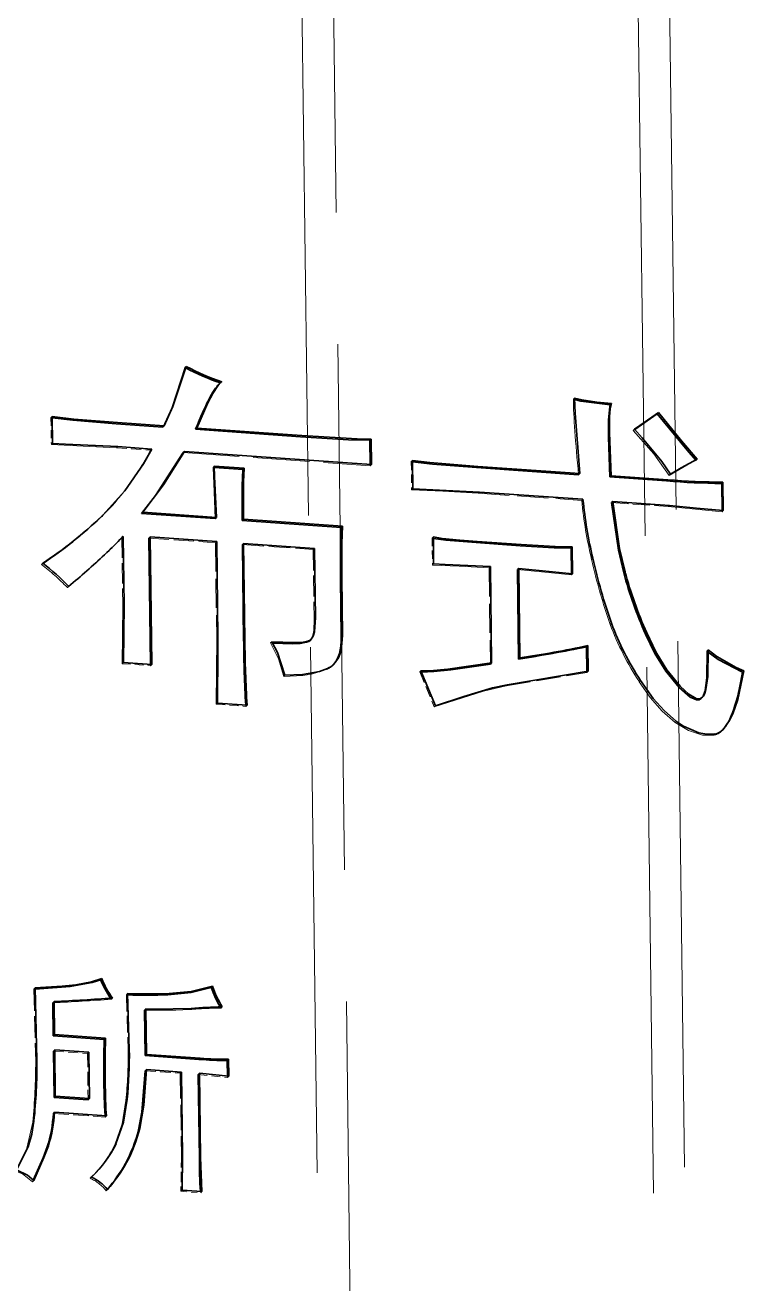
# Model space of a CAD drawing. Header units: millimetres. Extents: x -631 to 3210, y -446 to 2288.
# Drawn here: x -185.3 to -168.91, y -138.71 to -109.99 of the extents above; entities that cross this region are included whole.
import ezdxf

# ---------------------------------------------------------------- set-up
doc = ezdxf.new("R2010")
doc.units = ezdxf.units.MM
doc.linetypes.add('DASHED', pattern=[15, 12, -3])
doc.layers.get('0').update_dxf_attribs({"lineweight": 18})

msp = doc.modelspace()

# ---------------------------------------------------------------- linework, layer by layer
at = {"color": 7, "linetype": 'DASHED', "lineweight": 13}
for p, q in [((-177.624, -159.262), (-179.053, -48.506)), ((-171.381, -49.048), (-170.018, -154.667)), ((-179.761, -49.184), (-177.865, -196.09)), ((-170.194, -196.632), (-172.09, -49.726))]:
    msp.add_line(p, q, dxfattribs=at)
at = {"color": 7, "linetype": 'DASHED', "lineweight": 13, "ltscale": 0.000979933}
for p, q in [((-181.654, -117.804), (-181.626, -117.777)), ((-180.842, -118.152), (-180.814, -118.125)), ((-172.796, -118.526), (-172.768, -118.499)), ((-184.707, -118.946), (-184.679, -118.919)), ((-177.427, -120.042), (-177.398, -120.015)), ((-169.972, -119.893), (-170.001, -119.92)), ((-170.61, -120.265), (-170.581, -120.238)), ((-176.483, -120.594), (-176.455, -120.567)), ((-170.633, -120.975), (-170.605, -120.947)), ((-169.404, -121.094), (-169.376, -121.067)), ((-176.017, -121.694), (-175.988, -121.667)), ((-180.956, -121.798), (-180.928, -121.771)), ((-184.922, -122.294), (-184.894, -122.267)), ((-172.841, -122.533), (-172.813, -122.505)), ((-184.334, -122.821), (-184.306, -122.794)), ((-183.069, -123.233), (-183.041, -123.206)), ((-178.706, -123.541), (-178.677, -123.514)), ((-171.955, -123.662), (-171.926, -123.635)), ((-180.928, -123.999), (-180.9, -123.972)), ((-179.7, -124.086), (-179.671, -124.058)), ((-176.3, -124.746), (-176.272, -124.719)), ((-172.489, -124.756), (-172.461, -124.729)), ((-174.33, -125.064), (-174.302, -125.037)), ((-169.8, -125.173), (-169.772, -125.146)), ((-180.941, -125.485), (-180.913, -125.458)), ((-180.262, -125.533), (-180.234, -125.506)), ((-175.967, -125.545), (-175.939, -125.518)), ((-169.597, -126.189), (-169.568, -126.162)), ((-183.33, -132.215), (-183.302, -132.188)), ((-181.512, -132.422), (-181.54, -132.449)), ((-180.83, -132.413), (-180.802, -132.386)), ((-183.846, -133.421), (-183.874, -133.449)), ((-185.056, -133.624), (-185.028, -133.597)), ((-181.758, -133.9), (-181.73, -133.873)), ((-180.681, -133.997), (-180.652, -133.97)), ((-182.999, -134.523), (-182.971, -134.496)), ((-183.468, -134.9), (-183.44, -134.873)), ((-183.253, -135.536), (-183.225, -135.509)), ((-181.734, -135.82), (-181.705, -135.793)), ((-185.128, -136.378), (-185.1, -136.351)), ((-183.816, -136.298), (-183.788, -136.271)), ((-181.293, -136.627), (-181.264, -136.6))]:
    msp.add_line(p, q, dxfattribs=at)
at = {"color": 7, "linetype": 'DASHED', "lineweight": 13, "ltscale": 0.0005125}
msp.add_line((-181.636, -117.813), (-181.654, -117.804), dxfattribs=at)
at = {"color": 7, "linetype": 'DASHED', "lineweight": 13, "ltscale": 0.001139}
msp.add_line((-180.877, -118.181), (-180.842, -118.152), dxfattribs=at)
at = {"color": 7, "lineweight": 35, "ltscale": 0.000761993}
msp.add_line((-180.877, -118.181), (-180.855, -118.16), dxfattribs=at)
at = {"color": 7, "linetype": 'DASHED', "lineweight": 13, "ltscale": 0.000754225}
msp.add_line((-172.767, -118.535), (-172.796, -118.526), dxfattribs=at)
at = {"color": 7, "lineweight": 35, "ltscale": 0.000981036}
for p, q in [((-171.955, -118.65), (-171.926, -118.623)), ((-170.886, -118.855), (-170.858, -118.828)), ((-181.41, -119.211), (-181.381, -119.184)), ((-181.694, -119.741), (-181.665, -119.714)), ((-172.648, -120.221), (-172.677, -120.248)), ((-182.644, -121.129), (-182.616, -121.102)), ((-181.349, -133.929), (-181.321, -133.901))]:
    msp.add_line(p, q, dxfattribs=at)
at = {"color": 7, "lineweight": 35, "ltscale": 0.015636}
msp.add_line((-170.886, -118.855), (-171.397, -119.216), dxfattribs=at)
at = {"color": 7, "linetype": 'DASHED', "lineweight": 13, "ltscale": 0.000722689}
msp.add_line((-184.679, -118.95), (-184.707, -118.946), dxfattribs=at)
at = {"color": 7, "linetype": 'DASHED', "lineweight": 13, "ltscale": 0.015375}
for p, q in [((-184.707, -118.946), (-184.699, -119.561)), ((-176.017, -121.694), (-176.009, -122.309))]:
    msp.add_line(p, q, dxfattribs=at)
at = {"color": 7, "lineweight": 35, "ltscale": 0.015375}
for p, q in [((-184.671, -119.534), (-184.679, -118.919)), ((-175.981, -122.282), (-175.988, -121.667)), ((-172.821, -121.89), (-172.813, -122.505))]:
    msp.add_line(p, q, dxfattribs=at)
at = {"color": 7, "lineweight": 35, "ltscale": 0.026734}
for p, q in [((-182.153, -119.159), (-183.22, -119.084)), ((-183.192, -119.057), (-182.125, -119.132))]:
    msp.add_line(p, q, dxfattribs=at)
at = {"color": 7, "lineweight": 35, "ltscale": 0.000979933}
for p, q in [((-182.125, -119.132), (-182.153, -119.159)), ((-177.434, -119.46), (-177.406, -119.433)), ((-180.332, -120.128), (-180.304, -120.101)), ((-171.966, -120.298), (-171.937, -120.271)), ((-169.412, -120.446), (-169.384, -120.419)), ((-180.349, -121.291), (-180.321, -121.264)), ((-183.089, -121.68), (-183.061, -121.653)), ((-182.476, -121.691), (-182.447, -121.664)), ((-180.342, -121.841), (-180.314, -121.814)), ((-172.849, -121.918), (-172.821, -121.89)), ((-174.07, -122.413), (-174.041, -122.386)), ((-172.497, -124.174), (-172.469, -124.146)), ((-174.044, -124.452), (-174.015, -124.425)), ((-168.937, -124.748), (-168.909, -124.721)), ((-183.573, -131.767), (-183.545, -131.74)), ((-181.052, -131.945), (-181.023, -131.918)), ((-184.636, -132.266), (-184.664, -132.293)), ((-182.574, -132.462), (-182.545, -132.435)), ((-184.654, -133.049), (-184.626, -133.021)), ((-182.56, -133.498), (-182.532, -133.471)), ((-182.556, -133.843), (-182.527, -133.816)), ((-184.636, -134.451), (-184.608, -134.424)), ((-184.653, -134.816), (-184.625, -134.789))]:
    msp.add_line(p, q, dxfattribs=at)
at = {"color": 7, "lineweight": 35, "ltscale": 0.059949}
msp.add_line((-179.018, -119.38), (-181.41, -119.211), dxfattribs=at)
at = {"color": 7, "lineweight": 35, "ltscale": 0.059948}
msp.add_line((-181.381, -119.184), (-178.989, -119.353), dxfattribs=at)
at = {"color": 7, "lineweight": 35, "ltscale": 0.014566}
for p, q in [((-177.406, -119.433), (-177.398, -120.015)), ((-172.469, -124.146), (-172.461, -124.729))]:
    msp.add_line(p, q, dxfattribs=at)
at = {"color": 7, "linetype": 'DASHED', "lineweight": 13, "ltscale": 0.00098046}
for p, q in [((-171.43, -119.237), (-171.402, -119.21)), ((-184.699, -119.561), (-184.671, -119.534)), ((-182.437, -119.689), (-182.409, -119.662)), ((-174.964, -120.669), (-174.936, -120.642)), ((-172.605, -120.835), (-172.576, -120.808)), ((-178.726, -121.955), (-178.698, -121.928)), ((-176.009, -122.309), (-175.981, -122.282)), ((-174.716, -122.368), (-174.688, -122.341)), ((-169.751, -124.27), (-169.722, -124.243)), ((-183.085, -124.558), (-183.056, -124.531)), ((-178.432, -124.692), (-178.404, -124.665)), ((-170.472, -125.901), (-170.444, -125.874)), ((-182.987, -132.11), (-182.959, -132.083)), ((-183.446, -136.583), (-183.418, -136.556))]:
    msp.add_line(p, q, dxfattribs=at)
at = {"color": 7, "linetype": 'DASHED', "lineweight": 13, "ltscale": 0.000984221}
msp.add_line((-171.397, -119.216), (-171.43, -119.237), dxfattribs=at)
at = {"color": 7, "linetype": 'DASHED', "lineweight": 13, "ltscale": 0.000981036}
for p, q in [((-183.213, -119.634), (-183.184, -119.607)), ((-181.011, -120.08), (-180.983, -120.053)), ((-172.38, -122.181), (-172.352, -122.154)), ((-182.438, -124.604), (-182.41, -124.577)), ((-179.399, -124.85), (-179.371, -124.823)), ((-185.099, -131.982), (-185.07, -131.955)), ((-185.123, -135.02), (-185.095, -134.993)), ((-181.745, -136.595), (-181.717, -136.568))]:
    msp.add_line(p, q, dxfattribs=at)
at = {"color": 7, "linetype": 'DASHED', "lineweight": 13, "ltscale": 0.019444}
msp.add_line((-183.213, -119.634), (-182.437, -119.689), dxfattribs=at)
at = {"color": 7, "lineweight": 35, "ltscale": 0.019442}
for p, q in [((-182.409, -119.662), (-183.184, -119.607)), ((-183.846, -133.421), (-184.622, -133.367)), ((-183.861, -134.506), (-184.636, -134.451))]:
    msp.add_line(p, q, dxfattribs=at)
at = {"color": 7, "lineweight": 35, "ltscale": 0.106934}
msp.add_line((-177.398, -120.015), (-181.665, -119.714), dxfattribs=at)
at = {"color": 7, "lineweight": 35, "ltscale": 0.013837}
msp.add_line((-177.427, -120.013), (-177.434, -119.46), dxfattribs=at)
at = {"color": 7, "linetype": 'DASHED', "lineweight": 13, "ltscale": 0.106935}
msp.add_line((-181.694, -119.741), (-177.427, -120.042), dxfattribs=at)
at = {"color": 7, "linetype": 'DASHED', "lineweight": 13, "ltscale": 0.000728665}
for p, q in [((-177.427, -120.042), (-177.427, -120.013)), ((-182.438, -124.604), (-182.439, -124.575))]:
    msp.add_line(p, q, dxfattribs=at)
at = {"color": 7, "linetype": 'DASHED', "lineweight": 13, "ltscale": 0.000981563}
for p, q in [((-176.491, -119.947), (-176.463, -119.92)), ((-171.292, -124.97), (-171.263, -124.943))]:
    msp.add_line(p, q, dxfattribs=at)
at = {"color": 7, "linetype": 'DASHED', "lineweight": 13, "ltscale": 0.000725186}
msp.add_line((-176.463, -119.951), (-176.491, -119.947), dxfattribs=at)
at = {"color": 7, "linetype": 'DASHED', "lineweight": 13, "ltscale": 0.016183}
msp.add_line((-176.491, -119.947), (-176.483, -120.594), dxfattribs=at)
at = {"color": 7, "lineweight": 35, "ltscale": 0.016184}
for p, q in [((-176.455, -120.567), (-176.463, -119.92)), ((-169.384, -120.419), (-169.376, -121.067))]:
    msp.add_line(p, q, dxfattribs=at)
at = {"color": 7, "linetype": 'DASHED', "lineweight": 13, "ltscale": 0.000342723}
msp.add_line((-170.001, -119.92), (-170.01, -119.91), dxfattribs=at)
at = {"color": 7, "linetype": 'DASHED', "lineweight": 13, "ltscale": 0.000729637}
msp.add_line((-180.982, -120.082), (-181.011, -120.08), dxfattribs=at)
at = {"color": 7, "lineweight": 35, "ltscale": 0.017012}
msp.add_line((-180.983, -120.053), (-180.304, -120.101), dxfattribs=at)
at = {"color": 7, "lineweight": 35, "ltscale": 0.016283}
msp.add_line((-180.332, -120.128), (-180.982, -120.082), dxfattribs=at)
at = {"color": 7, "lineweight": 35, "ltscale": 0.058327}
msp.add_line((-172.677, -120.248), (-175.004, -120.084), dxfattribs=at)
at = {"color": 7, "lineweight": 35, "ltscale": 0.058328}
msp.add_line((-174.976, -120.057), (-172.648, -120.221), dxfattribs=at)
at = {"color": 7, "lineweight": 35, "ltscale": 0.032405}
for p, q in [((-170.673, -120.39), (-171.966, -120.298)), ((-171.937, -120.271), (-170.644, -120.363))]:
    msp.add_line(p, q, dxfattribs=at)
at = {"color": 7, "lineweight": 35, "ltscale": 0.015436}
msp.add_line((-169.404, -121.064), (-169.412, -120.446), dxfattribs=at)
at = {"color": 7, "linetype": 'DASHED', "lineweight": 13, "ltscale": 0.059139}
msp.add_line((-174.964, -120.669), (-172.605, -120.835), dxfattribs=at)
at = {"color": 7, "lineweight": 35, "ltscale": 0.059139}
msp.add_line((-172.576, -120.808), (-174.936, -120.642), dxfattribs=at)
at = {"color": 7, "lineweight": 35, "ltscale": 0.000981563}
for p, q in [((-171.926, -120.883), (-171.897, -120.856)), ((-174.688, -124.569), (-174.66, -124.542)), ((-183.832, -134.479), (-183.861, -134.506))]:
    msp.add_line(p, q, dxfattribs=at)
at = {"color": 7, "lineweight": 35, "ltscale": 0.032403}
msp.add_line((-170.605, -120.947), (-171.897, -120.856), dxfattribs=at)
at = {"color": 7, "lineweight": 35, "ltscale": 0.042127}
msp.add_line((-180.964, -121.248), (-182.644, -121.129), dxfattribs=at)
at = {"color": 7, "lineweight": 35, "ltscale": 0.042126}
msp.add_line((-182.616, -121.102), (-180.935, -121.221), dxfattribs=at)
at = {"color": 7, "linetype": 'DASHED', "lineweight": 13, "ltscale": 0.032405}
msp.add_line((-171.926, -120.883), (-170.633, -120.975), dxfattribs=at)
at = {"color": 7, "linetype": 'DASHED', "lineweight": 13, "ltscale": 0.000747737}
msp.add_line((-169.404, -121.094), (-169.404, -121.064), dxfattribs=at)
at = {"color": 7, "lineweight": 13, "ltscale": 0.000979933}
for p, q in [((-183.58, -121.225), (-183.551, -121.198)), ((-178.828, -124.05), (-178.8, -124.023)), ((-178.087, -123.941), (-178.059, -123.914)), ((-182.04, -132.111), (-182.012, -132.084)), ((-182.711, -135.191), (-182.682, -135.163)), ((-183.01, -135.963), (-182.982, -135.936))]:
    msp.add_line(p, q, dxfattribs=at)
at = {"color": 7, "lineweight": 35, "ltscale": 0.000874804}
msp.add_line((-183.554, -121.201), (-183.58, -121.225), dxfattribs=at)
at = {"color": 7, "lineweight": 35, "ltscale": 0.001014}
msp.add_line((-183.554, -121.201), (-183.525, -121.173), dxfattribs=at)
at = {"color": 7, "lineweight": 35, "ltscale": 0.000910426}
msp.add_line((-183.551, -121.198), (-183.525, -121.173), dxfattribs=at)
at = {"color": 7, "lineweight": 35, "ltscale": 0.00098046}
for p, q in [((-180.964, -121.248), (-180.935, -121.221)), ((-178.087, -121.451), (-178.058, -121.424)), ((-178.8, -124.029), (-178.772, -124.002)), ((-183.491, -133.131), (-183.462, -133.104)), ((-184.622, -133.367), (-184.65, -133.394)), ((-180.686, -133.609), (-180.657, -133.582))]:
    msp.add_line(p, q, dxfattribs=at)
at = {"color": 7, "lineweight": 35, "ltscale": 0.056708}
for p, q in [((-178.087, -121.451), (-180.349, -121.291)), ((-180.321, -121.264), (-178.058, -121.424))]:
    msp.add_line(p, q, dxfattribs=at)
at = {"color": 7, "linetype": 'DASHED', "lineweight": 13, "ltscale": 0.038841}
msp.add_line((-183.089, -121.68), (-183.069, -123.233), dxfattribs=at)
at = {"color": 7, "lineweight": 35, "ltscale": 0.038841}
msp.add_line((-183.041, -123.206), (-183.061, -121.653), dxfattribs=at)
at = {"color": 7, "linetype": 'DASHED', "lineweight": 13, "ltscale": 0.038075}
msp.add_line((-182.476, -121.691), (-180.956, -121.798), dxfattribs=at)
at = {"color": 7, "lineweight": 35, "ltscale": 0.072099}
msp.add_line((-182.439, -124.575), (-182.476, -121.691), dxfattribs=at)
at = {"color": 7, "lineweight": 35, "ltscale": 0.038075}
msp.add_line((-180.928, -121.771), (-182.447, -121.664), dxfattribs=at)
at = {"color": 7, "lineweight": 35, "ltscale": 0.072828}
msp.add_line((-182.447, -121.664), (-182.41, -124.577), dxfattribs=at)
at = {"color": 7, "linetype": 'DASHED', "lineweight": 13, "ltscale": 0.000728981}
msp.add_line((-175.988, -121.7), (-176.017, -121.694), dxfattribs=at)
at = {"color": 7, "linetype": 'DASHED', "lineweight": 13, "ltscale": 0.055025}
for p, q in [((-180.956, -121.798), (-180.928, -123.999)), ((-174.716, -122.368), (-174.688, -124.569))]:
    msp.add_line(p, q, dxfattribs=at)
at = {"color": 7, "lineweight": 35, "ltscale": 0.055025}
for p, q in [((-180.9, -123.972), (-180.928, -121.771)), ((-180.314, -121.814), (-180.286, -124.015)), ((-174.66, -124.542), (-174.688, -122.341))]:
    msp.add_line(p, q, dxfattribs=at)
at = {"color": 7, "linetype": 'DASHED', "lineweight": 13, "ltscale": 0.040506}
msp.add_line((-180.342, -121.841), (-178.726, -121.955), dxfattribs=at)
at = {"color": 7, "lineweight": 35, "ltscale": 0.055026}
msp.add_line((-180.314, -124.042), (-180.342, -121.841), dxfattribs=at)
at = {"color": 7, "lineweight": 35, "ltscale": 0.040506}
msp.add_line((-178.698, -121.928), (-180.314, -121.814), dxfattribs=at)
at = {"color": 7, "linetype": 'DASHED', "lineweight": 13, "ltscale": 0.03965}
msp.add_line((-178.726, -121.955), (-178.706, -123.541), dxfattribs=at)
at = {"color": 7, "lineweight": 35, "ltscale": 0.039651}
msp.add_line((-178.677, -123.514), (-178.698, -121.928), dxfattribs=at)
at = {"color": 7, "lineweight": 35, "ltscale": 0.025113}
for p, q in [((-174.012, -121.868), (-175.014, -121.797)), ((-174.986, -121.77), (-173.984, -121.841))]:
    msp.add_line(p, q, dxfattribs=at)
at = {"color": 7, "lineweight": 35, "ltscale": 0.014628}
msp.add_line((-172.841, -122.503), (-172.849, -121.918), dxfattribs=at)
at = {"color": 7, "linetype": 'DASHED', "lineweight": 13, "ltscale": 0.001023}
msp.add_line((-184.888, -122.272), (-184.922, -122.294), dxfattribs=at)
at = {"color": 7, "linetype": 'DASHED', "lineweight": 13, "ltscale": 0.001414}
msp.add_line((-183.446, -122.037), (-183.487, -122.076), dxfattribs=at)
at = {"color": 7, "lineweight": 35, "ltscale": 0.033178}
for p, q in [((-178.076, -122.587), (-178.059, -123.914)), ((-178.087, -123.941), (-178.104, -122.614))]:
    msp.add_line(p, q, dxfattribs=at)
at = {"color": 7, "lineweight": 35, "ltscale": 0.050979}
for p, q in [((-174.044, -124.452), (-174.07, -122.413)), ((-174.041, -122.386), (-174.015, -124.425))]:
    msp.add_line(p, q, dxfattribs=at)
at = {"color": 7, "linetype": 'DASHED', "lineweight": 13, "ltscale": 0.000746994}
msp.add_line((-172.841, -122.533), (-172.841, -122.503), dxfattribs=at)
at = {"color": 7, "lineweight": 13, "ltscale": 0.000981563}
msp.add_line((-171.647, -122.488), (-171.618, -122.46), dxfattribs=at)
at = {"color": 7, "lineweight": 35, "ltscale": 0.000876201}
msp.add_line((-178.8, -124.029), (-178.828, -124.05), dxfattribs=at)
at = {"color": 7, "lineweight": 13, "ltscale": 0.000981036}
msp.add_line((-171.15, -123.883), (-171.122, -123.856), dxfattribs=at)
at = {"color": 7, "linetype": 'DASHED', "lineweight": 13, "ltscale": 0.00119}
msp.add_line((-179.652, -124.089), (-179.7, -124.086), dxfattribs=at)
at = {"color": 7, "lineweight": 35, "ltscale": 0.01399}
msp.add_line((-172.49, -124.733), (-172.497, -124.174), dxfattribs=at)
at = {"color": 7, "linetype": 'DASHED', "lineweight": 13, "ltscale": 0.000962956}
msp.add_line((-169.722, -124.296), (-169.751, -124.27), dxfattribs=at)
at = {"color": 7, "linetype": 'DASHED', "lineweight": 13, "ltscale": 0.016201}
msp.add_line((-183.085, -124.558), (-182.438, -124.604), dxfattribs=at)
at = {"color": 7, "lineweight": 35, "ltscale": 0.016202}
msp.add_line((-182.41, -124.577), (-183.056, -124.531), dxfattribs=at)
at = {"color": 7, "linetype": 'DASHED', "lineweight": 13, "ltscale": 0.00101}
msp.add_line((-178.283, -124.6), (-178.254, -124.572), dxfattribs=at)
at = {"color": 7, "linetype": 'DASHED', "lineweight": 13, "ltscale": 0.000482296}
msp.add_line((-178.283, -124.6), (-178.269, -124.586), dxfattribs=at)
at = {"color": 7, "linetype": 'DASHED', "lineweight": 13, "ltscale": 0.021657}
msp.add_line((-176.3, -124.746), (-175.967, -125.545), dxfattribs=at)
at = {"color": 7, "linetype": 'DASHED', "lineweight": 13, "ltscale": 0.000997829}
msp.add_line((-176.26, -124.748), (-176.3, -124.746), dxfattribs=at)
at = {"color": 7, "lineweight": 35, "ltscale": 0.021657}
msp.add_line((-175.939, -125.518), (-176.272, -124.719), dxfattribs=at)
at = {"color": 7, "linetype": 'DASHED', "lineweight": 13, "ltscale": 0.04666}
msp.add_line((-174.33, -125.064), (-172.489, -124.756), dxfattribs=at)
at = {"color": 7, "lineweight": 35, "ltscale": 0.04666}
msp.add_line((-172.461, -124.729), (-174.302, -125.037), dxfattribs=at)
at = {"color": 7, "linetype": 'DASHED', "lineweight": 13, "ltscale": 0.000575307}
msp.add_line((-172.489, -124.756), (-172.49, -124.733), dxfattribs=at)
at = {"color": 7, "lineweight": 35, "ltscale": 0.017013}
msp.add_line((-180.234, -125.506), (-180.913, -125.458), dxfattribs=at)
at = {"color": 7, "lineweight": 35, "ltscale": 0.001007}
msp.add_line((-169.88, -125.351), (-169.85, -125.323), dxfattribs=at)
at = {"color": 7, "linetype": 'DASHED', "lineweight": 13, "ltscale": 0.017013}
msp.add_line((-180.941, -125.485), (-180.262, -125.533), dxfattribs=at)
at = {"color": 7, "linetype": 'DASHED', "lineweight": 13, "ltscale": 0.000731974}
msp.add_line((-180.262, -125.533), (-180.264, -125.504), dxfattribs=at)
at = {"color": 7, "linetype": 'DASHED', "lineweight": 13, "ltscale": 0.001003}
msp.add_line((-169.411, -126.09), (-169.382, -126.062), dxfattribs=at)
at = {"color": 7, "linetype": 'DASHED', "lineweight": 13, "ltscale": 0.000481758}
msp.add_line((-169.411, -126.09), (-169.398, -126.077), dxfattribs=at)
at = {"color": 7, "linetype": 'DASHED', "lineweight": 13, "ltscale": 0.00071778}
msp.add_line((-185.07, -131.981), (-185.099, -131.982), dxfattribs=at)
at = {"color": 7, "linetype": 'DASHED', "lineweight": 13, "ltscale": 0.041048}
msp.add_line((-185.099, -131.982), (-185.056, -133.624), dxfattribs=at)
at = {"color": 7, "lineweight": 35, "ltscale": 0.041048}
msp.add_line((-185.028, -133.597), (-185.07, -131.955), dxfattribs=at)
at = {"color": 7, "lineweight": 35, "ltscale": 0.018881}
for p, q in [((-184.654, -133.049), (-184.664, -132.293)), ((-184.636, -132.266), (-184.626, -133.021))]:
    msp.add_line(p, q, dxfattribs=at)
at = {"color": 7, "linetype": 'DASHED', "lineweight": 13, "ltscale": 0.000730936}
msp.add_line((-183.33, -132.215), (-183.347, -132.191), dxfattribs=at)
at = {"color": 7, "linetype": 'DASHED', "lineweight": 13, "ltscale": 0.031878}
msp.add_line((-182.987, -132.11), (-182.949, -133.384), dxfattribs=at)
at = {"color": 7, "linetype": 'DASHED', "lineweight": 13, "ltscale": 0.000720244}
msp.add_line((-182.958, -132.112), (-182.987, -132.11), dxfattribs=at)
at = {"color": 7, "lineweight": 35, "ltscale": 0.031878}
msp.add_line((-182.921, -133.357), (-182.959, -132.083), dxfattribs=at)
at = {"color": 7, "lineweight": 35, "ltscale": 0.025894}
for p, q in [((-182.56, -133.498), (-182.574, -132.462)), ((-182.545, -132.435), (-182.532, -133.471))]:
    msp.add_line(p, q, dxfattribs=at)
at = {"color": 7, "linetype": 'DASHED', "lineweight": 13, "ltscale": 0.000763443}
msp.add_line((-180.83, -132.413), (-180.847, -132.387), dxfattribs=at)
at = {"color": 7, "lineweight": 35, "ltscale": 0.029163}
for p, q in [((-183.491, -133.131), (-184.654, -133.049)), ((-184.626, -133.021), (-183.462, -133.104))]:
    msp.add_line(p, q, dxfattribs=at)
at = {"color": 7, "lineweight": 35, "ltscale": 0.026433}
for p, q in [((-184.636, -134.451), (-184.65, -133.394)), ((-183.832, -134.479), (-183.846, -133.421))]:
    msp.add_line(p, q, dxfattribs=at)
at = {"color": 7, "linetype": 'DASHED', "lineweight": 13, "ltscale": 0.019442}
msp.add_line((-184.65, -133.394), (-183.874, -133.449), dxfattribs=at)
at = {"color": 7, "lineweight": 35, "ltscale": 0.026434}
msp.add_line((-184.622, -133.367), (-184.608, -134.424), dxfattribs=at)
at = {"color": 7, "linetype": 'DASHED', "lineweight": 13, "ltscale": 0.026434}
msp.add_line((-183.874, -133.449), (-183.861, -134.506), dxfattribs=at)
at = {"color": 7, "lineweight": 35, "ltscale": 0.030785}
for p, q in [((-181.332, -133.585), (-182.56, -133.498)), ((-182.532, -133.471), (-181.304, -133.558))]:
    msp.add_line(p, q, dxfattribs=at)
at = {"color": 7, "lineweight": 35, "ltscale": 0.008958}
msp.add_line((-180.681, -133.967), (-180.686, -133.609), dxfattribs=at)
at = {"color": 7, "lineweight": 35, "ltscale": 0.009711}
msp.add_line((-180.657, -133.582), (-180.652, -133.97), dxfattribs=at)
at = {"color": 7, "linetype": 'DASHED', "lineweight": 13, "ltscale": 0.019982}
msp.add_line((-182.556, -133.843), (-181.758, -133.9), dxfattribs=at)
at = {"color": 7, "lineweight": 35, "ltscale": 0.019982}
msp.add_line((-181.73, -133.873), (-182.527, -133.816), dxfattribs=at)
at = {"color": 7, "linetype": 'DASHED', "lineweight": 13, "ltscale": 0.048013}
msp.add_line((-181.758, -133.9), (-181.734, -135.82), dxfattribs=at)
at = {"color": 7, "lineweight": 35, "ltscale": 0.048013}
for p, q in [((-181.705, -135.793), (-181.73, -133.873)), ((-181.324, -135.849), (-181.349, -133.929)), ((-181.321, -133.901), (-181.296, -135.822))]:
    msp.add_line(p, q, dxfattribs=at)
at = {"color": 7, "linetype": 'DASHED', "lineweight": 13, "ltscale": 0.016796}
msp.add_line((-181.349, -133.929), (-180.681, -133.997), dxfattribs=at)
at = {"color": 7, "lineweight": 35, "ltscale": 0.016795}
msp.add_line((-180.652, -133.97), (-181.321, -133.901), dxfattribs=at)
at = {"color": 7, "linetype": 'DASHED', "lineweight": 13, "ltscale": 0.000751551}
msp.add_line((-180.681, -133.997), (-180.681, -133.967), dxfattribs=at)
at = {"color": 7, "lineweight": 35, "ltscale": 0.019444}
msp.add_line((-184.608, -134.424), (-183.832, -134.479), dxfattribs=at)
at = {"color": 7, "linetype": 'DASHED', "lineweight": 13, "ltscale": 0.029703}
msp.add_line((-184.653, -134.816), (-183.468, -134.9), dxfattribs=at)
at = {"color": 7, "lineweight": 35, "ltscale": 0.029703}
msp.add_line((-183.44, -134.873), (-184.625, -134.789), dxfattribs=at)
at = {"color": 7, "linetype": 'DASHED', "lineweight": 13, "ltscale": 0.00073494}
msp.add_line((-183.468, -134.9), (-183.471, -134.871), dxfattribs=at)
at = {"color": 7, "lineweight": 35, "ltscale": 0.019383}
msp.add_line((-181.717, -136.568), (-181.705, -135.793), dxfattribs=at)
at = {"color": 7, "linetype": 'DASHED', "lineweight": 13, "ltscale": 0.019383}
msp.add_line((-181.734, -135.82), (-181.745, -136.595), dxfattribs=at)
at = {"color": 7, "lineweight": 35, "ltscale": 0.019473}
msp.add_line((-181.296, -135.822), (-181.264, -136.6), dxfattribs=at)
at = {"color": 7, "linetype": 'DASHED', "lineweight": 13, "ltscale": 0.001078}
msp.add_line((-185.128, -136.378), (-185.111, -136.338), dxfattribs=at)
at = {"color": 7, "linetype": 'DASHED', "lineweight": 13, "ltscale": 0.000587148}
msp.add_line((-183.799, -136.282), (-183.816, -136.298), dxfattribs=at)
at = {"color": 7, "linetype": 'DASHED', "lineweight": 13, "ltscale": 0.000394466}
msp.add_line((-183.799, -136.282), (-183.787, -136.271), dxfattribs=at)
at = {"color": 7, "lineweight": 35, "ltscale": 0.000579045}
msp.add_line((-183.788, -136.271), (-183.771, -136.255), dxfattribs=at)
at = {"color": 7, "lineweight": 35, "ltscale": 0.000578995}
msp.add_line((-183.787, -136.271), (-183.771, -136.255), dxfattribs=at)
at = {"color": 7, "linetype": 'DASHED', "lineweight": 13, "ltscale": 0.000995409}
msp.add_line((-183.446, -136.583), (-183.421, -136.552), dxfattribs=at)
at = {"color": 7, "linetype": 'DASHED', "lineweight": 13, "ltscale": 0.011343}
msp.add_line((-181.745, -136.595), (-181.293, -136.627), dxfattribs=at)
at = {"color": 7, "lineweight": 35, "ltscale": 0.011341}
msp.add_line((-181.264, -136.6), (-181.717, -136.568), dxfattribs=at)
at = {"color": 7, "linetype": 'DASHED', "lineweight": 13, "ltscale": 0.000734557}
msp.add_line((-181.293, -136.627), (-181.296, -136.598), dxfattribs=at)
at = {"color": 7, "linetype": 'DASHED', "lineweight": 13}
for points in [[(-181.654, -117.804), (-181.955, -118.715), (-182.153, -119.159)], [(-171.43, -119.237), (-170.964, -119.768), (-170.61, -120.265)], [(-184.699, -119.561), (-183.975, -119.596), (-183.213, -119.634)], [(-170.61, -120.265), (-170.078, -119.956), (-170.001, -119.92)], [(-181.011, -120.08), (-180.987, -120.639), (-180.964, -121.248)], [(-176.483, -120.594), (-175.774, -120.626), (-174.964, -120.669)], [(-170.633, -120.975), (-170.012, -121.034), (-169.404, -121.094)], [(-176.009, -122.309), (-175.402, -122.331), (-174.716, -122.368)], [(-174.07, -122.413), (-173.449, -122.473), (-172.841, -122.533)], [(-183.069, -123.233), (-183.077, -123.896), (-183.085, -124.558)], [(-178.706, -123.541), (-178.715, -123.799), (-178.736, -123.909), (-178.8, -124.029)], [(-180.928, -123.999), (-180.935, -124.723), (-180.941, -125.485)], [(-179.7, -124.086), (-179.522, -124.444), (-179.399, -124.85)], [(-169.751, -124.27), (-169.761, -124.879), (-169.8, -125.173)], [(-179.399, -124.85), (-178.963, -124.829), (-178.763, -124.799), (-178.432, -124.692)], [(-175.967, -125.545), (-174.843, -125.186), (-174.33, -125.064)], [(-171.292, -124.97), (-171.041, -125.327), (-170.77, -125.641), (-170.472, -125.901)], [(-169.8, -125.173), (-169.86, -125.329), (-169.88, -125.351)], [(-170.472, -125.901), (-170.171, -126.085), (-169.853, -126.188), (-169.597, -126.189)], [(-182.574, -132.462), (-181.861, -132.465), (-181.54, -132.449)], [(-182.999, -134.523), (-183.087, -135.054), (-183.253, -135.536)], [(-185.123, -135.02), (-185.254, -135.609), (-185.519, -136.135)], [(-185.519, -136.135), (-185.359, -136.196), (-185.128, -136.378)]]:
    msp.add_lwpolyline(points, dxfattribs=at)
at = {"color": 7, "lineweight": 35}
for points in [[(-182.125, -119.132), (-181.928, -118.694), (-181.626, -117.777)], [(-180.856, -118.16), (-180.905, -118.217), (-181.019, -118.393), (-181.13, -118.605), (-181.381, -119.184)], [(-172.648, -120.221), (-172.757, -118.843), (-172.768, -118.499)], [(-172.768, -118.499), (-172.604, -118.54), (-172.264, -118.592), (-171.926, -118.623)], [(-171.955, -118.65), (-172.623, -118.569), (-172.767, -118.535)], [(-171.966, -120.298), (-171.998, -119.387), (-171.997, -118.998), (-171.966, -118.688), (-171.955, -118.65)], [(-171.926, -118.623), (-171.954, -118.747), (-171.968, -118.926), (-171.971, -119.285), (-171.937, -120.271)], [(-171.402, -119.21), (-171.183, -119.058), (-170.858, -118.828)], [(-170.01, -119.91), (-170.204, -119.69), (-170.886, -118.855)], [(-170.858, -118.828), (-170.333, -119.472), (-169.972, -119.893)], [(-184.679, -118.919), (-184.185, -118.978), (-183.192, -119.057)], [(-183.22, -119.084), (-184.209, -119.005), (-184.679, -118.95)], [(-177.434, -119.46), (-177.922, -119.449), (-179.018, -119.38)], [(-178.989, -119.353), (-177.722, -119.429), (-177.406, -119.433)], [(-170.581, -120.238), (-170.777, -119.948), (-171.223, -119.404), (-171.402, -119.21)], [(-183.184, -119.607), (-184.374, -119.551), (-184.671, -119.534)], [(-183.525, -121.173), (-183.024, -120.616), (-182.599, -119.997), (-182.409, -119.662)], [(-181.665, -119.714), (-182.145, -120.477), (-182.616, -121.102)], [(-182.644, -121.129), (-182.327, -120.723), (-181.694, -119.741)], [(-176.463, -119.92), (-176.07, -119.969), (-174.976, -120.057)], [(-175.004, -120.084), (-176.011, -120.005), (-176.463, -119.951)], [(-169.972, -119.893), (-170.341, -120.094), (-170.581, -120.238)], [(-180.935, -121.221), (-180.976, -120.287), (-180.983, -120.053)], [(-180.349, -121.291), (-180.351, -120.492), (-180.332, -120.128)], [(-180.304, -120.101), (-180.321, -120.408), (-180.321, -121.264)], [(-174.936, -120.642), (-175.847, -120.596), (-176.455, -120.567)], [(-171.897, -120.856), (-171.74, -121.929), (-171.618, -122.46)], [(-171.647, -122.488), (-171.765, -121.971), (-171.926, -120.883)], [(-169.376, -121.067), (-169.99, -121.007), (-170.605, -120.947)], [(-178.104, -122.614), (-178.104, -121.838), (-178.087, -121.451)], [(-178.058, -121.424), (-178.076, -121.81), (-178.076, -122.587)], [(-175.988, -121.667), (-175.787, -121.701), (-175.387, -121.74), (-174.986, -121.77)], [(-175.014, -121.797), (-175.702, -121.741), (-175.988, -121.7)], [(-172.849, -121.918), (-173.237, -121.913), (-174.012, -121.868)], [(-173.984, -121.841), (-173.208, -121.886), (-172.821, -121.89)], [(-174.688, -122.341), (-175.722, -122.293), (-175.981, -122.282)], [(-172.813, -122.505), (-173.427, -122.446), (-174.041, -122.386)], [(-183.056, -124.531), (-183.049, -123.869), (-183.041, -123.206)], [(-178.772, -124.002), (-178.725, -123.931), (-178.695, -123.828), (-178.677, -123.514)], [(-180.913, -125.458), (-180.9, -124.269), (-180.9, -123.972)], [(-179.671, -124.058), (-179.17, -124.077), (-178.957, -124.065), (-178.849, -124.044), (-178.8, -124.023)], [(-178.059, -123.914), (-178.093, -124.267), (-178.15, -124.427), (-178.254, -124.572)], [(-170.386, -125.099), (-170.686, -124.729), (-170.937, -124.322), (-171.15, -123.883)], [(-171.122, -123.856), (-170.912, -124.287), (-170.661, -124.697), (-170.358, -125.072)], [(-179.371, -124.823), (-179.541, -124.301), (-179.671, -124.058)], [(-178.828, -124.05), (-178.877, -124.071), (-179.022, -124.096), (-179.202, -124.104), (-179.652, -124.089)], [(-169.772, -125.146), (-169.732, -124.849), (-169.722, -124.243)], [(-169.722, -124.243), (-169.522, -124.398), (-169.081, -124.644), (-168.909, -124.721)], [(-168.937, -124.748), (-169.493, -124.463), (-169.722, -124.296)], [(-176.272, -124.719), (-176.066, -124.72), (-175.655, -124.684), (-174.66, -124.542)], [(-174.688, -124.569), (-175.591, -124.701), (-175.975, -124.74), (-176.26, -124.748)], [(-178.404, -124.665), (-178.586, -124.736), (-178.973, -124.805), (-179.371, -124.823)], [(-168.909, -124.721), (-169.049, -125.373), (-169.159, -125.7), (-169.232, -125.854), (-169.382, -126.062)], [(-174.302, -125.037), (-174.638, -125.111), (-175.291, -125.305), (-175.939, -125.518)], [(-170.444, -125.874), (-170.727, -125.629), (-170.974, -125.349), (-171.263, -124.943)], [(-169.88, -125.351), (-169.929, -125.381), (-169.988, -125.386), (-170.13, -125.325), (-170.386, -125.099)], [(-170.358, -125.072), (-170.162, -125.255), (-169.997, -125.351), (-169.913, -125.357), (-169.85, -125.323)], [(-169.85, -125.323), (-169.828, -125.298), (-169.796, -125.231), (-169.772, -125.146)], [(-169.568, -126.162), (-169.752, -126.169), (-169.937, -126.136), (-170.283, -125.981), (-170.444, -125.874)], [(-185.07, -131.955), (-184.45, -131.916), (-184.141, -131.881), (-183.787, -131.817), (-183.545, -131.74)], [(-183.573, -131.767), (-183.766, -131.832), (-184.271, -131.921), (-185.07, -131.981)], [(-181.052, -131.945), (-181.513, -132.061), (-182.04, -132.111)], [(-182.012, -132.084), (-181.508, -132.038), (-181.023, -131.918)], [(-182.959, -132.083), (-182.201, -132.089), (-182.012, -132.084)], [(-181.512, -132.422), (-182.338, -132.439), (-182.545, -132.435)], [(-182.711, -135.191), (-182.637, -134.792), (-182.556, -133.843)], [(-182.527, -133.816), (-182.592, -134.631), (-182.682, -135.163)], [(-183.471, -134.871), (-183.488, -134.642), (-183.499, -134.122)], [(-183.471, -134.095), (-183.454, -134.717), (-183.44, -134.873)], [(-183.225, -135.509), (-183.056, -135.017), (-182.971, -134.496)], [(-185.49, -136.108), (-185.225, -135.579), (-185.141, -135.293), (-185.095, -134.993)], [(-185.111, -136.338), (-184.887, -135.831), (-184.794, -135.582)], [(-184.766, -135.555), (-184.867, -135.822), (-185.1, -136.351)], [(-185.1, -136.351), (-185.241, -136.226), (-185.49, -136.108)]]:
    msp.add_lwpolyline(points, dxfattribs=at)
for centre, radius, start, end in [((-179.157, -113.129), 5.299, 242.1152, 251.456), ((-179.105, -113.045), 5.361, 241.9561, 251.4092), ((-180.626, -118.392), 0.327, 125.0955, 134.745), ((-169.269, -103.669), 16.778, 265.2028, 269.5116), ((-169.217, -103.117), 17.303, 265.2676, 269.4456), ((-162.523, -119.819), 10.102, 185.6188, 193.362), ((-190.173, -114.274), 9.579, 303.44, 313.7196), ((-190.254, -114.236), 9.663, 303.73, 313.6777), ((-190.596, -114.492), 10.395, 313.1496, 316.4602), ((-190.466, -114.672), 10.174, 313.6257, 316.4668), ((-188.044, -126.384), 5.184, 43.8457, 52.5789), ((-194.7, -110.104), 16.403, 309.3197, 313.1235), ((-159.418, -119.254), 13.254, 192.6364, 199.3025), ((-162.087, -119.874), 9.911, 195.2886, 203.8615), ((-162.04, -119.841), 9.93, 195.2969, 203.8532), ((-165.914, -121.403), 6.414, 200.3701, 213.4958), ((-155.227, -123.918), 25.058, 180.221, 183.6328), ((-178.878, -123.893), 0.152, 300.9658, 314.2499), ((-156.078, -123.973), 24.235, 180.1629, 183.6214), ((-177.848, -98.995), 25.74, 278.5001, 281.9986), ((-177.811, -99.018), 25.69, 278.4966, 282.002), ((-178.55, -124.263), 0.428, 289.8912, 313.7846), ((-169.633, -125.821), 0.348, 280.6768, 316.1619), ((-181.821, -131.099), 1.876, 200.8717, 215.5949), ((-181.742, -131.046), 1.933, 201.0512, 216.2062), ((-178.659, -131.112), 2.533, 199.1837, 210.2338), ((-178.775, -131.15), 2.375, 198.8499, 211.37), ((-187.539, -71.886), 60.45, 272.75291, 274.01935), ((-182.526, -121.569), 10.553, 267.6509, 272.6394), ((-180.673, -142.211), 9.825, 90.7543, 94.9011), ((-168.433, -133.741), 15.071, 177.6778, 181.4462), ((-168.358, -133.715), 15.117, 177.6836, 181.4405), ((-193.158, -133.478), 10.238, 354.293, 0.677), ((-198.475, -133.636), 13.448, 354.2071, 0.1669), ((-180.749, -126.89), 6.72, 265.026, 270.5415), ((-180.721, -126.865), 6.717, 265.0245, 270.5424), ((-187.791, -134.64), 3.143, 342.5496, 356.7872), ((-187.795, -134.607), 3.174, 342.6205, 356.7154), ((-185.859, -134.417), 3.241, 331.5105, 346.1914), ((-185.831, -134.389), 3.242, 331.5131, 346.1889), ((-185.48, -134.428), 2.501, 313.0987, 334.398), ((-186.506, -133.962), 4.028, 319.9863, 330.2193), ((-186.516, -133.91), 4.074, 319.5015, 330.1777), ((-172.452, -135.901), 8.872, 179.6659, 184.5082), ((-184.149, -137.119), 0.922, 37.5971, 66.9071)]:
    msp.add_arc(centre, radius, start, end, dxfattribs=at)
at = {"color": 7, "linetype": 'DASHED', "lineweight": 13}
for centre, radius, start, end in [((-162.458, -119.831), 10.197, 185.6543, 193.3253), ((-188.104, -126.446), 5.231, 43.8845, 52.5394), ((-194.44, -110.464), 15.962, 309.2774, 313.5311), ((-159.35, -119.254), 13.354, 192.6614, 199.2776), ((-165.945, -121.431), 6.411, 200.3671, 213.4988), ((-178.575, -124.295), 0.422, 289.6806, 313.7455), ((-169.66, -125.851), 0.345, 280.538, 316.0368), ((-187.604, -71.297), 61.067, 272.75933, 274.01295), ((-180.701, -142.244), 9.831, 90.756, 94.9001), ((-192.996, -133.514), 10.048, 354.2326, 0.7372), ((-198.184, -133.679), 13.128, 354.1361, 0.2411), ((-185.476, -134.48), 2.461, 312.931, 334.5752), ((-184.179, -137.149), 0.925, 37.6721, 66.8886)]:
    msp.add_arc(centre, radius, start, end, dxfattribs=at)
at = {"color": 7, "lineweight": 35}
for centre, major_axis, ratio, start_param, end_param in [((-183.152, -128.294), (-2.388, -10.163), 0.078331, 3.261511, 3.625725), ((-181.002, -120.565), (2.657, -4.084), 0.293598, 0.068313, 0.434713), ((-173.989, -94.288), (4.389, -31.902), 0.092938, 0.072348, 0.289221)]:
    msp.add_ellipse(centre, major_axis=major_axis, ratio=ratio, start_param=start_param, end_param=end_param, dxfattribs=at)
at = {"color": 7, "linetype": 'DASHED', "lineweight": 13}
for centre, major_axis, ratio, start_param, end_param in [((-171.798, -124.135), (0.925, -6.16), 0.060728, 3.558804, 4.020516), ((-187.964, -111.073), (2.594, -11.142), 0.557357, 0.318753, 0.567869)]:
    msp.add_ellipse(centre, major_axis=major_axis, ratio=ratio, start_param=start_param, end_param=end_param, dxfattribs=at)

doc.saveas('drawing.dxf')
